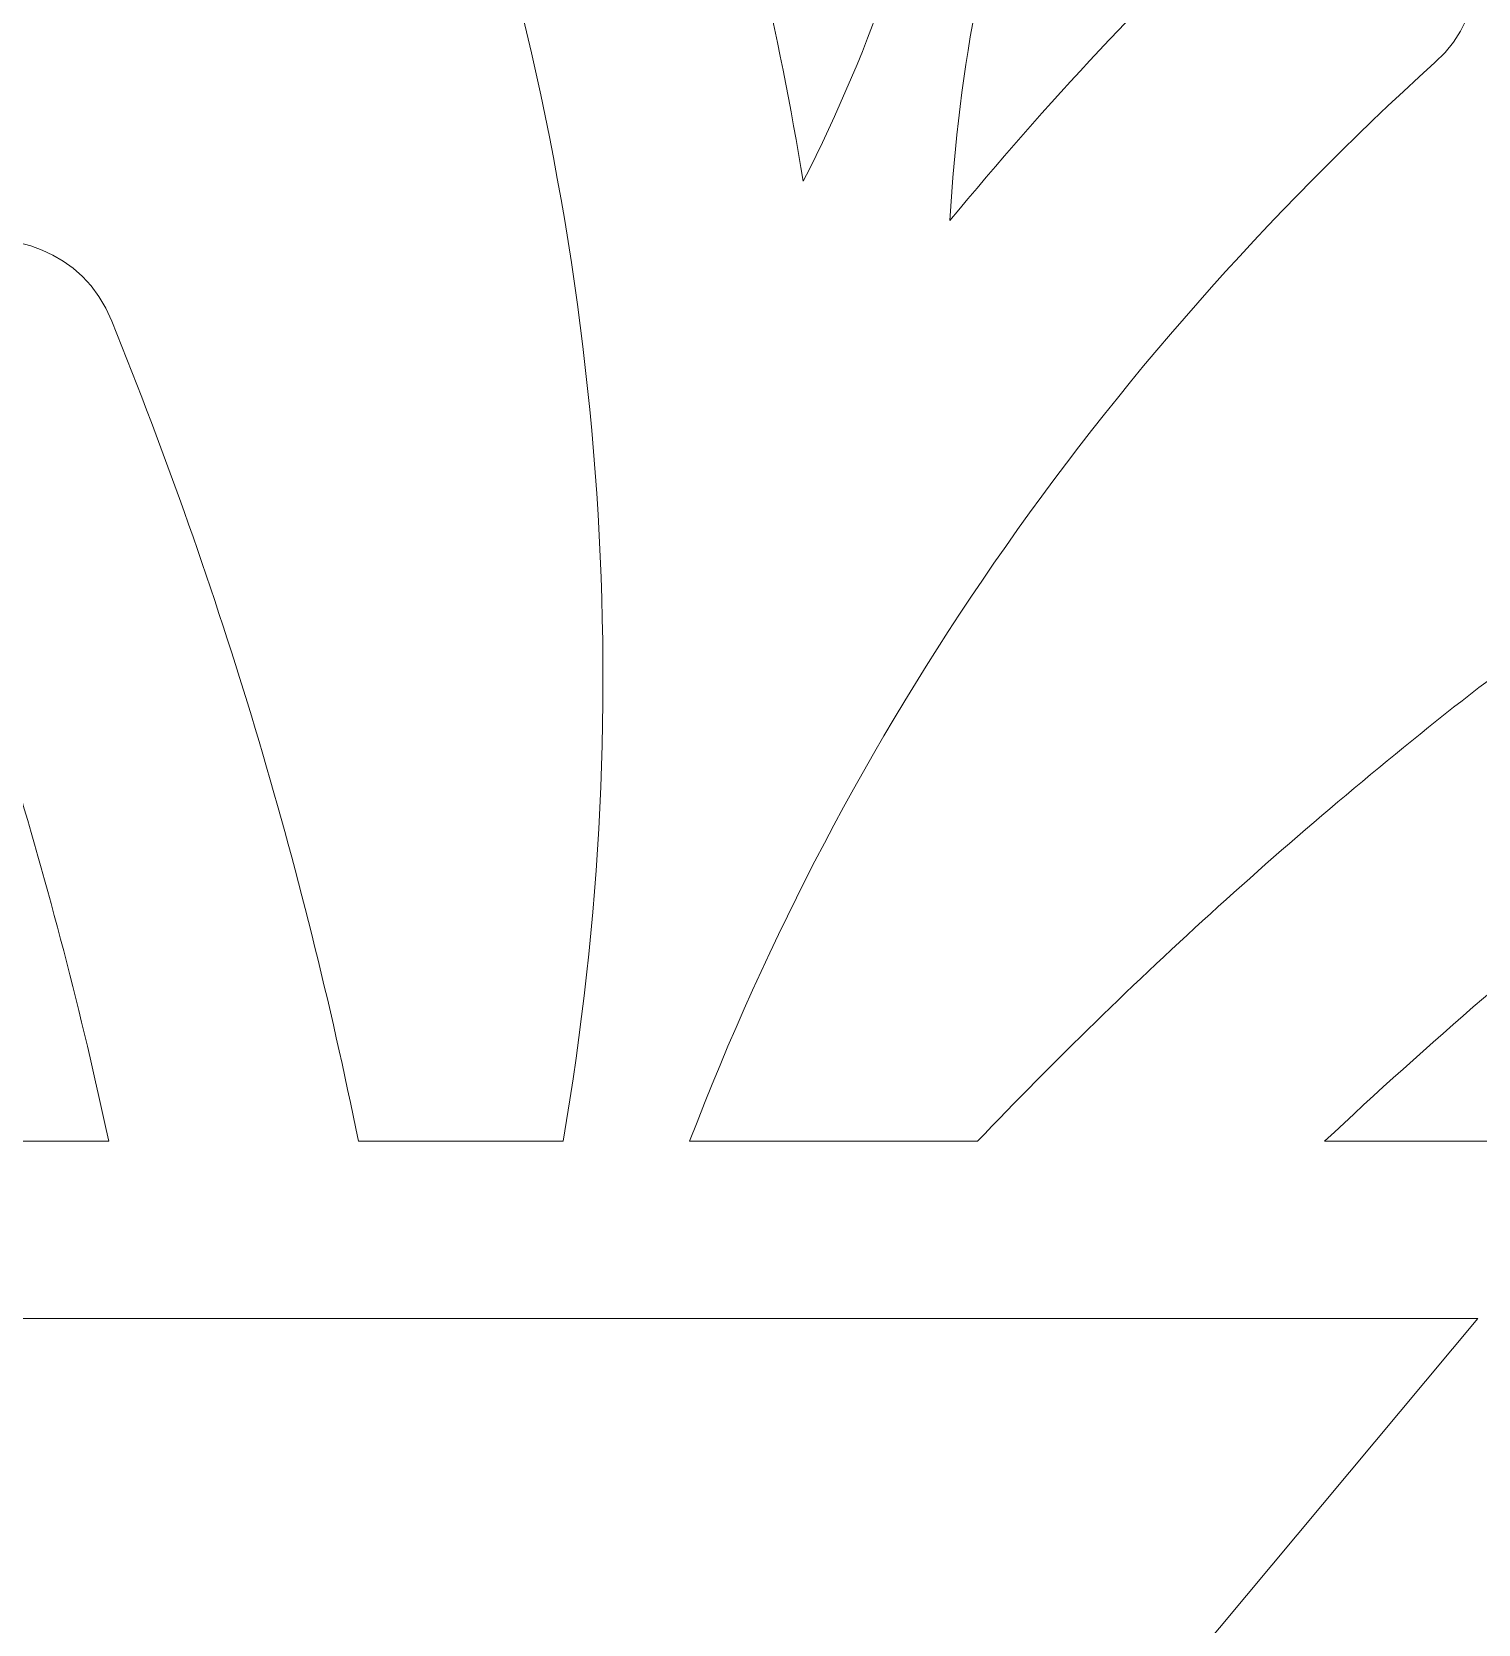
# Model space of a CAD drawing. Extents: x 43 to 2536, y -3058 to -41.
# Drawn here: x 273.25 to 305.91, y -2724.56 to -2688.6 of the extents above; entities that cross this region are included whole.
import ezdxf

# ---------------------------------------------------------------- set-up
doc = ezdxf.new("R2010")
doc.units = 0
doc.header["$MEASUREMENT"] = 0
doc.layers.add('Layer 1', color=7, linetype='Continuous', lineweight=0)

msp = doc.modelspace()

# ---------------------------------------------------------------- linework, layer by layer
at = {"layer": 'Layer 1'}
for points, knots in [([(417.615, -3000.967), (411.075, -2995.486), (401.165, -2992.706), (388.155, -2992.706), (388.155, -2992.706), (180.155, -2992.706), (180.155, -2992.706), (180.155, -2992.706), (369.975, -2766.746), (369.975, -2766.746), (384.935, -2749.226), (395.025, -2736.356), (399.965, -2728.486), (405.075, -2720.356), (407.665, -2709.406), (407.665, -2695.956), (407.665, -2667.217), (392.075, -2652.646), (361.345, -2652.646), (361.345, -2652.646), (133.185, -2652.646), (133.185, -2652.646), (120.325, -2652.646), (110.435, -2655.726), (103.795, -2661.786), (97.095, -2667.906), (93.705, -2675.996), (93.705, -2685.836), (93.705, -2695.336), (97.105, -2703.116), (103.825, -2708.956), (110.465, -2714.726), (120.345, -2717.656), (133.185, -2717.656), (133.185, -2717.656), (305.905, -2717.656), (305.905, -2717.656), (305.905, -2717.656), (102.655, -2960.856), (102.655, -2960.856), (99.365, -2964.686), (95.505, -2969.246), (91.165, -2974.396), (86.775, -2979.606), (83.295, -2983.967), (80.815, -2987.366), (78.255, -2990.876), (76.195, -2994.677), (74.685, -2998.636), (73.145, -3002.677), (72.365, -3007.146), (72.365, -3011.936), (72.365, -3025.786), (77.095, -3037.016), (86.435, -3045.306), (95.705, -3053.536), (109.595, -3057.706), (127.705, -3057.706), (127.705, -3057.706), (388.155, -3057.706), (388.155, -3057.706), (401.195, -3057.706), (411.125, -3054.677), (417.675, -3048.706), (424.285, -3042.686), (427.635, -3034.456), (427.635, -3024.246), (427.635, -3014.376), (424.265, -3006.536), (417.615, -3000.967)], [0, 0, 0, 0, 1, 1, 1, 2, 2, 2, 3, 3, 3, 4, 4, 4, 5, 5, 5, 6, 6, 6, 7, 7, 7, 8, 8, 8, 9, 9, 9, 10, 10, 10, 11, 11, 11, 12, 12, 12, 13, 13, 13, 14, 14, 14, 15, 15, 15, 16, 16, 16, 17, 17, 17, 18, 18, 18, 19, 19, 19, 20, 20, 20, 21, 21, 21, 22, 22, 22, 23, 23, 23, 23]), ([(305.932, -2703.408), (301.857, -2706.584), (298.083, -2710.012), (294.608, -2713.656), (294.608, -2713.656), (288.107, -2713.656), (288.107, -2713.656), (291.629, -2704.416), (297.3, -2696.207), (304.938, -2689.297), (307.582, -2686.905), (303.693, -2682.995), (301.068, -2685.37), (298.467, -2687.723), (296.145, -2690.247), (293.986, -2692.864), (294.356, -2685.927), (296.618, -2679.612), (300.696, -2673.887), (302.112, -2671.899), (300.298, -2669.991), (298.36, -2669.917), (298.36, -2669.917), (298.348, -2669.961), (298.348, -2669.961), (296.632, -2669.05), (294.119, -2669.754), (294.351, -2672.187), (295.021, -2679.184), (293.822, -2685.784), (290.674, -2691.977), (290.113, -2688.631), (289.364, -2685.284), (288.288, -2681.946), (287.203, -2678.577), (281.879, -2680.018), (282.973, -2683.411), (286.212, -2693.46), (286.979, -2703.658), (285.247, -2713.656), (285.247, -2713.656), (280.625, -2713.656), (280.625, -2713.656), (279.371, -2707.414), (277.524, -2701.221), (275.056, -2695.135), (273.739, -2691.885), (268.405, -2693.304), (269.741, -2696.601), (272.016, -2702.212), (273.763, -2707.913), (274.989, -2713.656), (274.989, -2713.656), (265.115, -2713.656), (265.115, -2713.656), (265.094, -2713.476), (265.069, -2713.296), (265.049, -2713.115), (262.552, -2690.9), (275.143, -2653.158), (301.321, -2658.867), (301.321, -2658.867), (301.321, -2658.866), (301.321, -2658.866), (322.658, -2665.676), (320.587, -2694.026), (311.582, -2713.656), (311.582, -2713.656), (302.447, -2713.656), (302.447, -2713.656), (304.781, -2711.458), (307.227, -2709.343), (309.803, -2707.335), (312.608, -2705.149), (308.698, -2701.253), (305.932, -2703.408)], [0, 0, 0, 0, 1, 1, 1, 2, 2, 2, 3, 3, 3, 4, 4, 4, 5, 5, 5, 6, 6, 6, 7, 7, 7, 8, 8, 8, 9, 9, 9, 10, 10, 10, 11, 11, 11, 12, 12, 12, 13, 13, 13, 14, 14, 14, 15, 15, 15, 16, 16, 16, 17, 17, 17, 18, 18, 18, 19, 19, 19, 20, 20, 20, 21, 21, 21, 22, 22, 22, 23, 23, 23, 24, 24, 24, 25, 25, 25, 25]), ([(346.176, -2676.687), (339.014, -2685.385), (336.699, -2694.977), (333.258, -2705.41), (329.013, -2718.28), (321.444, -2729.315), (314.571, -2740.859), (301.355, -2748.852), (288.44, -2757.938), (277.982, -2768.772), (293.533, -2743.32), (319.952, -2724.435), (324.245, -2693.224), (324.928, -2688.258), (324.6, -2683.331), (323.454, -2678.688), (323.525, -2678.583), (323.618, -2678.525), (323.68, -2678.403), (327.28, -2671.312), (331.407, -2662.843), (337.311, -2656.646), (337.311, -2656.646), (361.345, -2656.646), (361.345, -2656.646), (362.51, -2656.646), (363.642, -2656.676), (364.758, -2656.719), (358.255, -2663.108), (351.953, -2669.67), (346.176, -2676.687)], [0, 0, 0, 0, 1, 1, 1, 2, 2, 2, 3, 3, 3, 4, 4, 4, 5, 5, 5, 6, 6, 6, 7, 7, 7, 8, 8, 8, 9, 9, 9, 10, 10, 10, 10])]:
    msp.add_open_spline(points, degree=3, knots=knots, dxfattribs=at)

doc.saveas('drawing.dxf')
